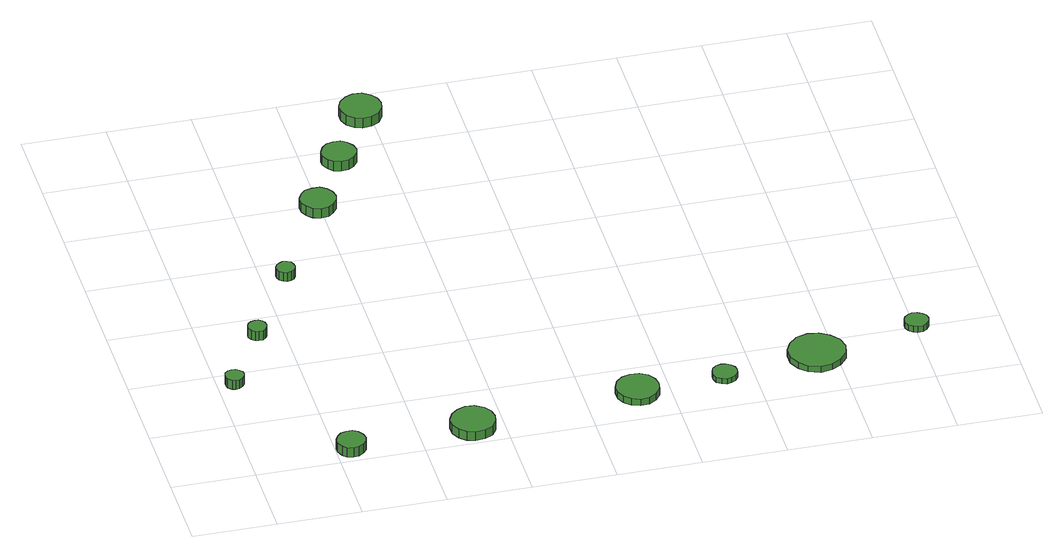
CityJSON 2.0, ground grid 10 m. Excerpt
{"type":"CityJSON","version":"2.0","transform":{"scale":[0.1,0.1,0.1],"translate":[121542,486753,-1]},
"CityObjects":{
"tree1":{"type":"SolitaryVegetationObject","attributes":{"function":"something"},"geometry":[{"type":"MultiSurface","lod":"1","boundaries":[[[0,1,2,3,4,5,6,7,8,9,10,11,12,13,14]],[[15,16,17,18,19,20,21,22,23,24,25,26,27,28,29]],[[0,29,28,1]],[[1,28,27,2]],[[2,27,26,3]],[[3,26,25,4]],[[4,25,24,5]],[[5,24,23,6]],[[6,23,22,7]],[[7,22,21,8]],[[8,21,20,9]],[[9,20,19,10]],[[10,19,18,11]],[[11,18,17,12]],[[12,17,16,13]],[[13,16,15,14]],[[14,15,29,0]]]}]},
"tree2":{"type":"SolitaryVegetationObject","attributes":{"function":"something"},"geometry":[{"type":"MultiSurface","lod":"1","boundaries":[[[30,31,32,33,34,35,36,37,38,39,40,41,42,43,44]],[[45,46,47,48,49,50,51,52,53,54,55,56,57,58,59]],[[30,59,58,31]],[[31,58,57,32]],[[32,57,56,33]],[[33,56,55,34]],[[34,55,54,35]],[[35,54,53,36]],[[36,53,52,37]],[[37,52,51,38]],[[38,51,50,39]],[[39,50,49,40]],[[40,49,48,41]],[[41,48,47,42]],[[42,47,46,43]],[[43,46,45,44]],[[44,45,59,30]]]}]},
"tree3":{"type":"SolitaryVegetationObject","attributes":{"function":"something"},"geometry":[{"type":"MultiSurface","lod":"1","boundaries":[[[60,61,62,63,64,65,66,67,68,69,70,71,72,73,74]],[[75,76,77,78,79,80,81,82,83,84,85,86,87,88,89]],[[60,89,88,61]],[[61,88,87,62]],[[62,87,86,63]],[[63,86,85,64]],[[64,85,84,65]],[[65,84,83,66]],[[66,83,82,67]],[[67,82,81,68]],[[68,81,80,69]],[[69,80,79,70]],[[70,79,78,71]],[[71,78,77,72]],[[72,77,76,73]],[[73,76,75,74]],[[74,75,89,60]]]}]},
"tree4":{"type":"SolitaryVegetationObject","attributes":{"function":"something"},"geometry":[{"type":"MultiSurface","lod":"1","boundaries":[[[90,91,92,93,94,95,96,97,98,99,100,101,102,103,104]],[[105,106,107,108,109,110,111,112,113,114,115,116,117,118,119]],[[90,119,118,91]],[[91,118,117,92]],[[92,117,116,93]],[[93,116,115,94]],[[94,115,114,95]],[[95,114,113,96]],[[96,113,112,97]],[[97,112,111,98]],[[98,111,110,99]],[[99,110,109,100]],[[100,109,108,101]],[[101,108,107,102]],[[102,107,106,103]],[[103,106,105,104]],[[104,105,119,90]]]}]},
"tree5":{"type":"SolitaryVegetationObject","attributes":{"function":"something"},"geometry":[{"type":"MultiSurface","lod":"1","boundaries":[[[120,121,122,123,124,125,126,127,128,129,130,131,132,133,134]],[[135,136,137,138,139,140,141,142,143,144,145,146,147,148,149]],[[120,149,148,121]],[[121,148,147,122]],[[122,147,146,123]],[[123,146,145,124]],[[124,145,144,125]],[[125,144,143,126]],[[126,143,142,127]],[[127,142,141,128]],[[128,141,140,129]],[[129,140,139,130]],[[130,139,138,131]],[[131,138,137,132]],[[132,137,136,133]],[[133,136,135,134]],[[134,135,149,120]]]}]},
"tree6":{"type":"SolitaryVegetationObject","attributes":{"function":"something"},"geometry":[{"type":"MultiSurface","lod":"1","boundaries":[[[150,151,152,153,154,155,156,157,158,159,160,161,162,163,164]],[[165,166,167,168,169,170,171,172,173,174,175,176,177,178,179]],[[150,179,178,151]],[[151,178,177,152]],[[152,177,176,153]],[[153,176,175,154]],[[154,175,174,155]],[[155,174,173,156]],[[156,173,172,157]],[[157,172,171,158]],[[158,171,170,159]],[[159,170,169,160]],[[160,169,168,161]],[[161,168,167,162]],[[162,167,166,163]],[[163,166,165,164]],[[164,165,179,150]]]}]},
"tree7":{"type":"SolitaryVegetationObject","attributes":{"function":"something"},"geometry":[{"type":"MultiSurface","lod":"1","boundaries":[[[180,181,182,183,184,185,186,187,188,189,190,191,192,193,194]],[[195,196,197,198,199,200,201,202,203,204,205,206,207,208,209]],[[180,209,208,181]],[[181,208,207,182]],[[182,207,206,183]],[[183,206,205,184]],[[184,205,204,185]],[[185,204,203,186]],[[186,203,202,187]],[[187,202,201,188]],[[188,201,200,189]],[[189,200,199,190]],[[190,199,198,191]],[[191,198,197,192]],[[192,197,196,193]],[[193,196,195,194]],[[194,195,209,180]]]}]},
"tree8":{"type":"SolitaryVegetationObject","attributes":{"function":"something"},"geometry":[{"type":"MultiSurface","lod":"1","boundaries":[[[210,211,212,213,214,215,216,217,218,219,220,221,222,223,224]],[[225,226,227,228,229,230,231,232,233,234,235,236,237,238,239]],[[210,239,238,211]],[[211,238,237,212]],[[212,237,236,213]],[[213,236,235,214]],[[214,235,234,215]],[[215,234,233,216]],[[216,233,232,217]],[[217,232,231,218]],[[218,231,230,219]],[[219,230,229,220]],[[220,229,228,221]],[[221,228,227,222]],[[222,227,226,223]],[[223,226,225,224]],[[224,225,239,210]]]}]},
"tree9":{"type":"SolitaryVegetationObject","attributes":{"function":"something"},"geometry":[{"type":"MultiSurface","lod":"1","boundaries":[[[240,241,242,243,244,245,246,247,248,249,250,251,252,253,254]],[[255,256,257,258,259,260,261,262,263,264,265,266,267,268,269]],[[240,269,268,241]],[[241,268,267,242]],[[242,267,266,243]],[[243,266,265,244]],[[244,265,264,245]],[[245,264,263,246]],[[246,263,262,247]],[[247,262,261,248]],[[248,261,260,249]],[[249,260,259,250]],[[250,259,258,251]],[[251,258,257,252]],[[252,257,256,253]],[[253,256,255,254]],[[254,255,269,240]]]}]},
"tree10":{"type":"SolitaryVegetationObject","attributes":{"function":"something"},"geometry":[{"type":"MultiSurface","lod":"1","boundaries":[[[270,271,272,273,274,275,276,277,278,279,280,281,282,283,284]],[[285,286,287,288,289,290,291,292,293,294,295,296,297,298,299]],[[270,299,298,271]],[[271,298,297,272]],[[272,297,296,273]],[[273,296,295,274]],[[274,295,294,275]],[[275,294,293,276]],[[276,293,292,277]],[[277,292,291,278]],[[278,291,290,279]],[[279,290,289,280]],[[280,289,288,281]],[[281,288,287,282]],[[282,287,286,283]],[[283,286,285,284]],[[284,285,299,270]]]}]},
"tree11":{"type":"SolitaryVegetationObject","attributes":{"function":"something"},"geometry":[{"type":"MultiSurface","lod":"1","boundaries":[[[300,301,302,303,304,305,306,307,308,309,310,311,312,313,314]],[[315,316,317,318,319,320,321,322,323,324,325,326,327,328,329]],[[300,329,328,301]],[[301,328,327,302]],[[302,327,326,303]],[[303,326,325,304]],[[304,325,324,305]],[[305,324,323,306]],[[306,323,322,307]],[[307,322,321,308]],[[308,321,320,309]],[[309,320,319,310]],[[310,319,318,311]],[[311,318,317,312]],[[312,317,316,313]],[[313,316,315,314]],[[314,315,329,300]]]}]},
"tree12":{"type":"SolitaryVegetationObject","attributes":{"function":"something"},"geometry":[{"type":"MultiSurface","lod":"1","boundaries":[[[330,331,332,333,334,335,336,337,338,339,340,341,342,343,344]],[[345,346,347,348,349,350,351,352,353,354,355,356,357,358,359]],[[330,359,358,331]],[[331,358,357,332]],[[332,357,356,333]],[[333,356,355,334]],[[334,355,354,335]],[[335,354,353,336]],[[336,353,352,337]],[[337,352,351,338]],[[338,351,350,339]],[[339,350,349,340]],[[340,349,348,341]],[[341,348,347,342]],[[342,347,346,343]],[[343,346,345,344]],[[344,345,359,330]]]}]}
},
"vertices":[
[31,177,22],[30,182,22],[27,185,22],[23,188,22],[18,188,22],[14,187,22],[10,184,22],[9,179,22],[9,175,22],[10,171,22],[14,167,22],[18,166,22],[23,166,22],[27,169,22],[30,173,22],[30,173,10],[27,169,10],[23,166,10],[18,166,10],[14,167,10],[10,171,10],[9,175,10],[9,179,10],[10,184,10],[14,187,10],[18,188,10],[23,188,10],[27,185,10],[30,182,10],[31,177,10],
[134,17,25],[132,24,25],[128,30,25],[122,34,25],[115,34,25],[108,32,25],[103,27,25],[100,21,25],[100,14,25],[103,7,25],[108,2,25],[115,0,25],[122,1,25],[128,5,25],[132,10,25],[132,10,12],[128,5,12],[122,1,12],[115,0,12],[108,2,12],[103,7,12],[100,14,12],[100,21,12],[103,27,12],[108,32,12],[115,34,12],[122,34,12],[128,30,12],[132,24,12],[134,17,12],
[80,268,20],[79,273,20],[77,276,20],[73,279,20],[68,279,20],[64,278,20],[60,275,20],[58,270,20],[58,266,20],[60,261,20],[64,258,20],[68,257,20],[73,257,20],[77,260,20],[79,263,20],[79,263,7],[77,260,7],[73,257,7],[68,257,7],[64,258,7],[60,261,7],[58,266,7],[58,270,7],[60,275,7],[64,278,7],[68,279,7],[73,279,7],[77,276,7],[79,273,7],[80,268,7],
[140,374,19],[139,379,19],[137,383,19],[133,385,19],[128,386,19],[124,384,19],[120,381,19],[118,377,19],[118,372,19],[120,368,19],[124,365,19],[128,363,19],[133,364,19],[137,366,19],[139,370,19],[139,370,7],[137,366,7],[133,364,7],[128,363,7],[124,365,7],[120,368,7],[118,372,7],[118,377,7],[120,381,7],[124,384,7],[128,386,7],[133,385,7],[137,383,7],[139,379,7],[140,374,7],
[289,31,19],[287,41,19],[281,50,19],[271,56,19],[260,57,19],[250,53,19],[242,46,19],[237,36,19],[237,25,19],[242,15,19],[250,8,19],[260,5,19],[271,6,19],[281,11,19],[287,20,19],[287,20,7],[281,11,7],[271,6,7],[260,5,7],[250,8,7],[242,15,7],[237,25,7],[237,36,7],[242,46,7],[250,53,7],[260,57,7],[271,56,7],[281,50,7],[287,41,7],[289,31,7],
[219,496,20],[217,505,20],[212,512,20],[205,517,20],[196,517,20],[187,515,20],[181,509,20],[177,501,20],[177,492,20],[181,484,20],[187,478,20],[196,475,20],[205,476,20],[212,481,20],[217,488,20],[217,488,7],[212,481,7],[205,476,7],[196,475,7],[187,478,7],[181,484,7],[177,492,7],[177,501,7],[181,509,7],[187,515,7],[196,517,7],[205,517,7],[212,512,7],[217,505,7],[219,496,7],
[263,576,23],[261,584,23],[256,591,23],[249,596,23],[240,596,23],[232,594,23],[226,588,23],[222,580,23],[222,572,23],[226,564,23],[232,558,23],[240,556,23],[249,557,23],[256,561,23],[261,568,23],[261,568,10],[256,561,10],[249,557,10],[240,556,10],[232,558,10],[226,564,10],[222,572,10],[222,580,10],[226,588,10],[232,594,10],[240,596,10],[249,596,10],[256,591,10],[261,584,10],[263,576,10],
[487,52,16],[485,62,16],[479,71,16],[470,76,16],[459,77,16],[449,74,16],[441,67,16],[437,57,16],[437,46,16],[441,37,16],[449,30,16],[459,26,16],[470,27,16],[479,33,16],[485,41,16],[485,41,7],[479,33,7],[470,27,7],[459,26,7],[449,30,7],[441,37,7],[437,46,7],[437,57,7],[441,67,7],[449,74,7],[459,77,7],[470,76,7],[479,71,7],[485,62,7],[487,52,7],
[312,655,25],[310,665,25],[304,673,25],[295,679,25],[284,680,25],[275,676,25],[267,669,25],[263,660,25],[263,650,25],[267,640,25],[275,633,25],[284,630,25],[295,631,25],[304,636,25],[310,645,25],[310,645,12],[304,636,12],[295,631,12],[284,630,12],[275,633,12],[267,640,12],[263,650,12],[263,660,12],[267,669,12],[275,676,12],[284,680,12],[295,679,12],[304,673,12],[310,665,12],[312,655,12],
[581,59,14],[580,65,14],[576,70,14],[571,73,14],[565,74,14],[559,72,14],[554,68,14],[552,62,14],[552,56,14],[554,50,14],[559,46,14],[565,44,14],[571,45,14],[576,48,14],[580,53,14],[580,53,7],[576,48,7],[571,45,7],[565,44,7],[559,46,7],[554,50,7],[552,56,7],[552,62,7],[554,68,7],[559,72,7],[565,74,7],[571,73,7],[576,70,7],[580,65,7],[581,59,7],
[712,74,15],[709,87,15],[700,98,15],[688,105,15],[675,107,15],[661,103,15],[651,93,15],[645,81,15],[645,67,15],[651,54,15],[661,45,15],[675,40,15],[688,42,15],[700,49,15],[709,60,15],[709,60,7],[700,49,7],[688,42,7],[675,40,7],[661,45,7],[651,54,7],[645,67,7],[645,81,7],[651,93,7],[661,103,7],[675,107,7],[688,105,7],[700,98,7],[709,87,7],[712,74,7],
[817,104,15],[816,110,15],[812,114,15],[807,117,15],[801,118,15],[796,116,15],[791,112,15],[789,107,15],[789,101,15],[791,96,15],[796,92,15],[801,90,15],[807,90,15],[812,93,15],[816,98,15],[816,98,7],[812,93,7],[807,90,7],[801,90,7],[796,92,7],[791,96,7],[789,101,7],[789,107,7],[791,112,7],[796,116,7],[801,118,7],[807,117,7],[812,114,7],[816,110,7],[817,104,7]
]}
